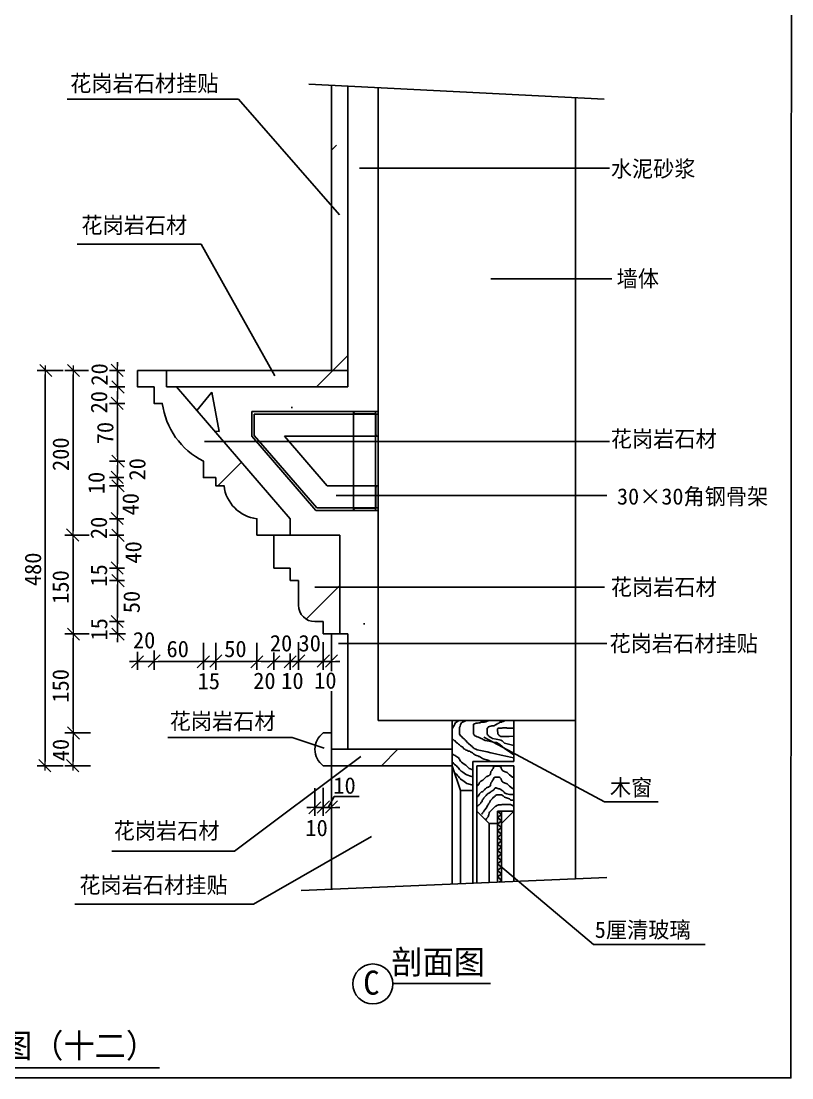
# Model space of a CAD drawing. Header units: metres. Extents: x 1690 to 10849, y 1074 to 12794.
# Drawn here: x 6168 to 10849, y 1074 to 7489 of the extents above; entities that cross this region are included whole.
import ezdxf

# ---------------------------------------------------------------- set-up
doc = ezdxf.new("R2010")
doc.units = ezdxf.units.M
for name, color, linetype in [('2', 2, 'Continuous'), ('3', 3, 'Continuous'), ('4', 4, 'Continuous'), ('7', 7, 'Continuous'), ('BH', 3, 'Continuous'), ('DIM', 3, 'Continuous'), ('TEXT', 3, 'Continuous')]:
    doc.layers.add(name, color=color, linetype=linetype)
doc.dimstyles.get("Standard").update_dxf_attribs({"dimtxt": 2.5, "dimasz": 2.5, "dimexe": 1.25, "dimexo": 0.625, "dimtad": 1, "dimcen": 2.5, "dimazin": 3, "dimtfac": 1, "dimtmove": 0, "dimatfit": 3})

# ---------------------------------------------------------------- blocks, each defined once
blk = doc.blocks.new('ST-L30')
at = {"layer": '4'}
blk.add_lwpolyline([(0, 1, 0.41), (1, 0), (30, 0), (30, 0.67, 0.41), (28, 2.67), (4.67, 2.67, -0.41), (2.67, 4.67), (2.67, 28, 0.41), (0.67, 30), (0, 30)], format="xyb", close=True, dxfattribs=at)
blk = doc.blocks.new('BH2')
at = {"layer": 'BH'}
blk.add_lwpolyline([(0, 32), (5, 28), (0, 24), (5, 20), (0, 16), (5, 12), (0, 8), (5, 4), (0, 0)], dxfattribs=at)
blk = doc.blocks.new('_DOT')
at = {"color": 0, "linetype": 'ByBlock', "lineweight": 9}
blk.add_line((1.16, 0), (-1, 0), dxfattribs=at)
blk.add_lwpolyline([(-1.51, -1.58), (1.45, 1.37)])

msp = doc.modelspace()

# ---------------------------------------------------------------- hatches: boundary and pattern name
at = {"layer": 'BH'}
h = msp.add_hatch(dxfattribs=at)
h.set_pattern_fill('ANSI33', scale=300)
h.paths.add_polyline_path([(8152.85, 7093.2), (8052.85, 7098.26), (8052.85, 5368.12), (8152.85, 5368.12)])
h.paths.add_polyline_path([(7050.35, 5368.12), (7050.35, 5268.12), (8152.85, 5268.12), (8152.85, 5368.12)])
h.paths.add_polyline_path([(7275.35, 4818.12), (7275.35, 4718.12), (7350.35, 4718.12), (7350.35, 4668.12), (7400.35, 4668.12, 0.35), (7600.35, 4468.12), (7600.35, 4368.12), (7700.35, 4368.12), (7802.85, 4368.12), (7802.85, 4468.12), (7111.74, 5268.12), (7050.35, 5268.12), (7050.35, 5368.12), (6875.35, 5368.12), (6875.35, 5268.12), (6975.35, 5268.12), (6975.35, 5168.12), (7025.35, 5168.12, 0.25)])
h.paths.add_polyline_path([(7702.85, 4368.12), (7702.85, 4168.12), (7802.85, 4168.12), (7802.85, 4093.12), (7852.85, 4093.12), (7852.85, 3943.12, 0.41), (7952.85, 3843.12), (8002.85, 3843.12), (8002.85, 3768.12), (8102.85, 3768.12), (8102.85, 4368.12)])
h.paths.add_polyline_path([(8152.85, 3768.12), (8052.85, 3768.12), (8052.85, 3068.12), (8152.85, 3068.12)])
h.paths.add_polyline_path([(8786.18, 2968.12), (8786.18, 3068.12), (8052.85, 3068.12), (8052.85, 2968.12)])
h.paths.add_polyline_path([(8052.85, 3168.12), (8002.85, 3168.12, 0.5), (8002.85, 2968.12), (8052.85, 2968.12)])
h = msp.add_hatch(dxfattribs=at)
h.set_pattern_fill('AR-CONC', scale=15)
h.paths.add_polyline_path([(8336.18, 7083.94), (8152.85, 7093.2), (8152.85, 5268.12), (7111.74, 5268.12), (7802.85, 4468.12), (7802.85, 4368.12), (8102.85, 4368.12), (8102.85, 3768.12), (8152.85, 3768.12), (8152.85, 3068.12), (8786.18, 3068.12), (8786.18, 3243.12), (8336.18, 3243.12), (8336.18, 4518.12), (8186.18, 4518.12), (7957.88, 4518.12), (7569.13, 4968.12), (7569.13, 5118.12), (8336.18, 5118.12)])
h = msp.add_hatch(dxfattribs=at)
h.set_pattern_fill('ANSI31', scale=1500)
h.paths.add_polyline_path([(9536.18, 7023.28), (8336.18, 7083.94), (8336.18, 3243.12), (9536.18, 3243.12)])

# ---------------------------------------------------------------- linework, layer by layer
for p, q in [((7488.55, 7014.84), (6447.37, 7014.84)), ((7262.15, 6133.84), (6509.25, 6133.84)), ((7813.77, 3138.77), (7059.47, 3138.77)), ((8032.06, 2715.63), (8068.65, 2782.42)), ((8068.65, 2782.42), (8221.28, 2782.42)), ((9712.25, 2748.87), (10036.81, 2748.87)), ((7464.92, 2448.81), (6719.75, 2448.81)), ((7580.26, 2127.8), (6494.34, 2127.8)), ((9643.62, 1882.68), (10323.25, 1882.68))]:
    msp.add_line(p, q)
at = {"layer": '2'}
for p, q in [((8336.18, 3243.12), (8336.18, 7083.94)), ((9536.18, 3243.12), (9536.18, 7023.28)), ((8336.18, 3243.12), (9536.18, 3243.12))]:
    msp.add_line(p, q, dxfattribs=at)
at = {"layer": '3'}
for p, q in [((7916.09, 7105.17), (9709.83, 7014.5)), ((8836.18, 2818.12), (8836.18, 2251.16)), ((9011.18, 2618.12), (9011.18, 2258.6)), ((7869.34, 2210.05), (9725.72, 2288.98))]:
    msp.add_line(p, q, dxfattribs=at)
at = {"layer": '4'}
for p, q in [((8052.85, 5368.12), (8052.85, 7098.26)), ((8152.85, 5268.12), (8152.85, 7093.2)), ((7050.35, 5368.12), (7050.35, 5268.12)), ((7802.85, 4468.12), (7111.74, 5268.12)), ((7569.13, 4968.12), (7569.13, 5118.12)), ((7569.13, 5118.12), (8336.18, 5118.12)), ((7957.88, 4518.12), (7569.13, 4968.12)), ((7957.88, 4518.12), (8336.18, 4518.12)), ((7802.85, 4368.12), (7802.85, 4468.12)), ((7702.85, 4368.12), (8102.85, 4368.12)), ((7702.85, 4168.12), (7702.85, 4368.12)), ((8102.85, 3768.12), (8102.85, 4368.12)), ((7702.85, 4168.12), (7802.85, 4168.12)), ((7802.85, 4093.12), (7802.85, 4168.12)), ((7802.85, 4093.12), (7852.85, 4093.12)), ((7852.85, 3943.12), (7852.85, 4093.12)), ((7952.85, 3843.12), (8002.85, 3843.12)), ((8002.85, 3768.12), (8002.85, 3843.12)), ((8002.85, 3768.12), (8152.85, 3768.12)), ((8052.85, 3542.46), (8052.85, 3768.12)), ((8152.85, 3068.12), (8152.85, 3768.12)), ((8052.85, 2968.12), (8052.85, 3421.96)), ((8786.18, 2968.12), (8786.18, 3243.12)), ((9161.18, 2993.12), (9161.18, 3243.12)), ((9536.18, 3243.12), (9536.18, 2280.92)), ((8002.85, 3168.12), (8052.85, 3168.12)), ((8052.85, 3068.12), (8786.18, 3068.12)), ((8002.85, 2968.12), (8052.85, 2968.12)), ((8052.85, 2968.12), (8052.85, 2217.86)), ((8052.85, 2968.12), (8786.18, 2968.12)), ((8786.18, 2968.12), (8836.18, 2818.12)), ((8911.18, 2818.12), (8911.18, 2993.12)), ((8911.18, 2993.12), (9161.18, 2993.12)), ((8936.18, 2693.12), (8936.18, 2968.12)), ((8936.18, 2968.12), (9161.18, 2968.12)), ((9161.18, 2693.12), (9161.18, 2968.12)), ((8911.18, 2818.12), (8836.18, 2818.12)), ((9011.18, 2618.12), (8936.18, 2693.12)), ((9161.18, 2693.12), (9061.18, 2693.12)), ((9086.18, 2618.12), (9161.18, 2693.12)), ((9061.18, 2618.12), (9011.18, 2618.12))]:
    msp.add_line(p, q, dxfattribs=at)
msp.add_lwpolyline([(7700.35, 4368.12), (7600.35, 4368.12), (7600.35, 4468.12, -0.35), (7400.35, 4668.12), (7350.35, 4668.12), (7350.35, 4718.12), (7275.35, 4718.12), (7275.35, 4818.12, -0.25), (7025.35, 5168.12), (6975.35, 5168.12), (6975.35, 5268.12), (6875.35, 5268.12), (6875.35, 5368.12)], format="xyb", dxfattribs=at)
for points in [[(6875.35, 5368.12), (8152.85, 5368.12)], [(7050.35, 5268.12), (8152.85, 5268.12)]]:
    msp.add_lwpolyline(points, dxfattribs=at)
for centre, radius, start, end in [((7952.85, 3943.12), 100, 180, 270), ((8077.96, 3068.12), 125.07, 126.91, 233.09)]:
    msp.add_arc(centre, radius, start, end, dxfattribs=at)
at = {"layer": '7'}
for p, q in [((7584.13, 4973.7), (7584.13, 5103.12)), ((7584.13, 5103.12), (8336.18, 5103.12)), ((8186.18, 4518.12), (8186.18, 5118.12)), ((8321.18, 4518.12), (8321.18, 5118.12)), ((7964.74, 4533.12), (7584.13, 4973.7)), ((8026.52, 4668.12), (7767.35, 4968.12)), ((7767.35, 4968.12), (8336.18, 4968.12)), ((8026.52, 4668.12), (8336.18, 4668.12)), ((7964.74, 4533.12), (8336.18, 4533.12)), ((8786.18, 2968.12), (8786.18, 2249.04)), ((8911.18, 2818.12), (8911.18, 2254.35)), ((8936.18, 2693.12), (8936.18, 2255.41)), ((9061.18, 2693.12), (9061.18, 2260.73)), ((9086.18, 2693.12), (9086.18, 2261.79)), ((9161.18, 2693.12), (9161.18, 2264.98))]:
    msp.add_line(p, q, dxfattribs=at)
at = {"layer": 'BH'}
for p, q in [((8794.54, 3206.12), (8797.51, 3213.55)), ((8797.51, 3213.55), (8801.96, 3220.98)), ((8801.96, 3220.98), (8806.42, 3229.9)), ((8806.42, 3229.9), (8812.35, 3232.87)), ((8812.35, 3232.87), (8818.29, 3237.33)), ((8818.29, 3237.33), (8821.26, 3238.81)), ((8821.26, 3238.81), (8824.22, 3241.79)), ((8824.22, 3241.79), (8828.22, 3243.12)), ((8833.13, 3204.63), (8834.61, 3209.09)), ((8834.61, 3209.09), (8836.1, 3216.52)), ((8836.1, 3216.52), (8839.07, 3222.47)), ((8839.07, 3222.47), (8843.52, 3228.41)), ((8843.52, 3228.41), (8849.45, 3232.87)), ((8849.45, 3232.87), (8855.39, 3235.84)), ((8855.39, 3235.84), (8858.36, 3237.33)), ((8858.36, 3237.33), (8862.81, 3238.81)), ((8862.81, 3238.81), (8867.26, 3240.3)), ((8867.26, 3240.3), (8871.02, 3243.12)), ((8916.24, 3220.09), (8922.18, 3223.06)), ((8916.24, 3160.91), (8916.24, 3220.09)), ((8922.18, 3223.06), (8931.08, 3227.52)), ((8931.08, 3227.52), (8939.99, 3227.52)), ((8939.99, 3227.52), (8947.41, 3229.01)), ((8947.41, 3229.01), (8953.34, 3229.01)), ((8953.34, 3229.01), (8962.25, 3231.98)), ((8962.25, 3231.98), (8983.03, 3233.46)), ((8983.03, 3233.46), (8990.45, 3234.95)), ((8990.45, 3234.95), (8997.87, 3239.41)), ((8997.87, 3239.41), (9005.29, 3240.89)), ((9005.29, 3240.89), (9009.73, 3243.12)), ((9012.71, 3206.71), (9021.61, 3208.2)), ((9021.61, 3208.2), (9027.55, 3209.69)), ((9027.55, 3209.69), (9039.42, 3209.69)), ((9039.42, 3209.69), (9042.39, 3212.66)), ((9042.39, 3212.66), (9045.36, 3214.14)), ((9045.36, 3214.14), (9048.33, 3215.63)), ((9048.33, 3215.63), (9054.26, 3220.09)), ((9054.26, 3220.09), (9058.72, 3221.57)), ((9058.72, 3221.57), (9063.17, 3224.55)), ((9063.17, 3224.55), (9069.1, 3227.52)), ((9069.1, 3227.52), (9073.56, 3230.49)), ((9073.56, 3230.49), (9078.01, 3231.98)), ((9078.01, 3231.98), (9082.46, 3233.46)), ((9082.46, 3233.46), (9086.91, 3233.46)), ((9086.91, 3233.46), (9091.37, 3236.44)), ((9091.37, 3236.44), (9095.82, 3236.44)), ((9095.82, 3236.44), (9100.27, 3237.92)), ((9100.27, 3237.92), (9104.72, 3237.92)), ((8786.18, 3190.87), (8788.61, 3195.72)), ((8788.61, 3195.72), (8790.09, 3200.18)), ((8790.09, 3200.18), (8794.54, 3206.12)), ((8830.16, 3198.69), (8831.65, 3203.15)), ((8830.16, 3191.26), (8830.16, 3198.69)), ((8831.65, 3160.31), (8830.16, 3191.26)), ((8831.65, 3203.15), (8833.13, 3204.63)), ((8834.61, 3154.37), (8831.65, 3160.31)), ((8837.58, 3149.91), (8834.61, 3154.37)), ((8840.55, 3146.94), (8837.58, 3149.91)), ((8843.52, 3145.45), (8840.55, 3146.94)), ((8846.49, 3143.97), (8843.52, 3145.45)), ((8846.49, 3142.48), (8846.49, 3143.97)), ((8919.21, 3156.45), (8916.24, 3160.91)), ((8920.69, 3154.96), (8919.21, 3156.45)), ((8923.66, 3150.51), (8920.69, 3154.96)), ((8929.6, 3147.53), (8923.66, 3150.51)), ((8937.02, 3144.56), (8929.6, 3147.53)), ((8945.92, 3141.59), (8937.02, 3144.56)), ((8997.87, 3193.34), (8999.35, 3196.31)), ((8997.87, 3160.91), (8997.87, 3193.34)), ((8999.35, 3157.94), (8997.87, 3160.91)), ((8999.35, 3196.31), (9002.32, 3199.28)), ((9003.8, 3153.48), (8999.35, 3157.94)), ((9002.32, 3199.28), (9003.8, 3202.26)), ((9003.8, 3202.26), (9006.77, 3203.74)), ((9006.77, 3149.02), (9003.8, 3153.48)), ((9006.77, 3203.74), (9012.71, 3206.71)), ((9011.22, 3146.05), (9006.77, 3149.02)), ((9014.19, 3143.07), (9011.22, 3146.05)), ((9061.68, 3193.34), (9063.17, 3194.82)), ((9061.68, 3188.88), (9061.68, 3193.34)), ((9063.17, 3162.39), (9061.68, 3188.88)), ((9063.17, 3194.82), (9067.62, 3196.31)), ((9064.65, 3160.91), (9063.17, 3162.39)), ((9066.14, 3157.94), (9064.65, 3160.91)), ((9067.62, 3157.94), (9066.14, 3157.94)), ((9067.62, 3196.31), (9086.91, 3196.31)), ((9067.62, 3156.45), (9067.62, 3157.94)), ((9070.59, 3151.99), (9067.62, 3156.45)), ((9075.04, 3149.02), (9070.59, 3151.99)), ((9079.49, 3146.05), (9075.04, 3149.02)), ((9132.92, 3146.05), (9079.49, 3146.05)), ((9086.91, 3196.31), (9094.33, 3197.8)), ((9094.33, 3197.8), (9116.6, 3197.8)), ((9116.6, 3197.8), (9121.05, 3196.31)), ((9121.05, 3196.31), (9161.18, 3196.31)), ((9159.64, 3147.53), (9132.92, 3146.05)), ((9161.18, 3147.64), (9159.64, 3147.53)), ((8787.12, 3133.56), (8786.18, 3135.44)), ((8791.57, 3127.62), (8787.12, 3133.56)), ((8797.51, 3121.68), (8791.57, 3127.62)), ((8803.45, 3118.7), (8797.51, 3121.68)), ((8806.42, 3115.73), (8803.45, 3118.7)), ((8809.38, 3112.76), (8806.42, 3115.73)), ((8809.38, 3111.27), (8809.38, 3112.76)), ((8812.35, 3109.79), (8809.38, 3111.27)), ((8815.32, 3106.81), (8812.35, 3109.79)), ((8818.29, 3105.33), (8815.32, 3106.81)), ((8821.26, 3103.84), (8818.29, 3105.33)), ((8822.74, 3100.87), (8821.26, 3103.84)), ((8824.22, 3099.38), (8822.74, 3100.87)), ((8830.16, 3094.93), (8824.22, 3099.38)), ((8834.61, 3091.95), (8830.16, 3094.93)), ((8839.07, 3087.49), (8834.61, 3091.95)), ((8842.03, 3086.01), (8839.07, 3087.49)), ((8846.49, 3083.04), (8842.03, 3086.01)), ((8849.45, 3138.02), (8846.49, 3142.48)), ((8850.94, 3081.55), (8846.49, 3083.04)), ((8858.36, 3132.08), (8849.45, 3138.02)), ((8852.42, 3080.06), (8850.94, 3081.55)), ((8853.91, 3077.09), (8852.42, 3080.06)), ((8864.3, 3126.13), (8858.36, 3132.08)), ((8867.26, 3121.68), (8864.3, 3126.13)), ((8871.72, 3118.7), (8867.26, 3121.68)), ((8874.68, 3114.24), (8871.72, 3118.7)), ((8877.65, 3109.79), (8874.68, 3114.24)), ((8880.62, 3106.81), (8877.65, 3109.79)), ((8885.07, 3102.36), (8880.62, 3106.81)), ((8899.91, 3090.47), (8885.07, 3102.36)), ((8907.34, 3086.01), (8899.91, 3090.47)), ((8911.79, 3080.06), (8907.34, 3086.01)), ((8916.24, 3077.09), (8911.79, 3080.06)), ((8954.83, 3137.13), (8945.92, 3141.59)), ((8962.25, 3134.16), (8954.83, 3137.13)), ((8968.18, 3131.19), (8962.25, 3134.16)), ((8974.12, 3128.21), (8968.18, 3131.19)), ((8978.57, 3125.24), (8974.12, 3128.21)), ((8987.48, 3120.78), (8978.57, 3125.24)), ((9011.22, 3117.81), (8987.48, 3120.78)), ((9034.97, 3111.87), (9011.22, 3117.81)), ((9017.16, 3141.59), (9014.19, 3143.07)), ((9024.58, 3137.13), (9017.16, 3141.59)), ((9032, 3134.16), (9024.58, 3137.13)), ((9052.78, 3129.7), (9032, 3134.16)), ((9055.75, 3108.89), (9034.97, 3111.87)), ((9073.56, 3125.24), (9052.78, 3129.7)), ((9060.2, 3107.41), (9055.75, 3108.89)), ((9066.14, 3102.95), (9060.2, 3107.41)), ((9075.04, 3097.01), (9066.14, 3102.95)), ((9082.46, 3123.76), (9073.56, 3125.24)), ((9104.72, 3073.23), (9075.04, 3097.01)), ((9089.88, 3119.3), (9082.46, 3123.76)), ((9095.82, 3113.35), (9089.88, 3119.3)), ((9104.72, 3104.44), (9095.82, 3113.35)), ((9128.47, 3098.49), (9104.72, 3104.44)), ((9161.18, 3090.3), (9128.47, 3098.49)), ((8787.12, 3041.43), (8786.18, 3042.36)), ((8791.57, 3036.97), (8787.12, 3041.43)), ((8797.51, 3032.51), (8791.57, 3036.97)), ((8803.45, 3029.54), (8797.51, 3032.51)), ((8807.9, 3026.56), (8803.45, 3029.54)), ((8812.35, 3023.59), (8807.9, 3026.56)), ((8818.29, 3020.62), (8812.35, 3023.59)), ((8821.26, 3019.13), (8818.29, 3020.62)), ((8824.22, 3017.65), (8821.26, 3019.13)), ((8827.19, 3013.19), (8824.22, 3017.65)), ((8853.91, 3075.61), (8853.91, 3077.09)), ((8856.88, 3071.15), (8853.91, 3075.61)), ((8862.81, 3068.18), (8856.88, 3071.15)), ((8868.75, 3063.72), (8862.81, 3068.18)), ((8873.2, 3062.23), (8868.75, 3063.72)), ((8876.17, 3062.23), (8873.2, 3062.23)), ((8880.62, 3059.26), (8876.17, 3062.23)), ((8885.07, 3057.77), (8880.62, 3059.26)), ((8889.53, 3057.77), (8885.07, 3057.77)), ((8892.49, 3056.29), (8889.53, 3057.77)), ((8898.43, 3051.83), (8892.49, 3056.29)), ((8910.3, 3045.88), (8898.43, 3051.83)), ((8916.24, 3041.43), (8910.3, 3045.88)), ((8920.69, 3072.63), (8916.24, 3077.09)), ((8919.21, 3038.45), (8916.24, 3041.43)), ((8923.66, 3035.48), (8919.21, 3038.45)), ((8929.6, 3068.18), (8920.69, 3072.63)), ((8928.11, 3032.51), (8923.66, 3035.48)), ((8934.05, 3029.54), (8928.11, 3032.51)), ((8938.5, 3065.2), (8929.6, 3068.18)), ((8941.47, 3028.05), (8934.05, 3029.54)), ((8968.18, 3059.26), (8938.5, 3065.2)), ((8947.41, 3025.08), (8941.47, 3028.05)), ((8951.86, 3023.59), (8947.41, 3025.08)), ((8957.8, 3020.62), (8951.86, 3023.59)), ((8963.73, 3016.16), (8957.8, 3020.62)), ((8971.15, 3011.7), (8963.73, 3016.16)), ((8997.87, 3053.31), (8968.18, 3059.26)), ((9021.61, 3047.37), (8997.87, 3053.31)), ((9048.33, 3041.43), (9021.61, 3047.37)), ((9083.95, 3032.51), (9048.33, 3041.43)), ((9122.53, 3023.59), (9083.95, 3032.51)), ((9140.34, 3049.45), (9104.72, 3073.23)), ((9158.15, 3016.16), (9122.53, 3023.59)), ((9161.18, 3034.27), (9140.34, 3049.45)), ((9161.18, 3015.51), (9158.15, 3016.16)), ((8787.12, 2992.38), (8786.18, 2993.32)), ((8788.61, 2989.41), (8787.12, 2992.38)), ((8790.09, 2989.41), (8788.61, 2989.41)), ((8790.09, 2987.93), (8790.09, 2989.41)), ((8794.54, 2981.98), (8790.09, 2987.93)), ((8798.99, 2977.52), (8794.54, 2981.98)), ((8806.42, 2971.58), (8798.99, 2977.52)), ((8812.35, 2967.12), (8806.42, 2971.58)), ((8816.8, 2962.66), (8812.35, 2967.12)), ((8822.74, 2956.72), (8816.8, 2962.66)), ((8831.65, 2944.83), (8822.74, 2956.72)), ((8830.16, 3007.24), (8827.19, 3013.19)), ((8833.13, 3002.79), (8830.16, 3007.24)), ((8837.58, 2996.84), (8833.13, 3002.79)), ((8843.52, 2990.9), (8837.58, 2996.84)), ((8850.94, 2983.47), (8843.52, 2990.9)), ((8859.84, 2977.52), (8850.94, 2983.47)), ((8868.75, 2971.58), (8859.84, 2977.52)), ((8889.53, 2950.77), (8868.75, 2971.58)), ((8980.06, 3008.73), (8971.15, 3011.7)), ((8988.96, 3005.76), (8980.06, 3008.73)), ((8996.38, 3004.27), (8988.96, 3005.76)), ((9002.32, 3002.79), (8996.38, 3004.27)), ((9008.26, 2999.81), (9002.32, 3002.79)), ((9015.68, 2996.84), (9008.26, 2999.81)), ((9020.32, 2993.12), (9015.68, 2996.84)), ((9034.62, 2951.85), (9031.9, 2948.22)), ((9040.06, 2962.74), (9034.62, 2951.85)), ((9042.78, 2965.46), (9040.06, 2962.74)), ((9044.59, 2966.37), (9042.78, 2965.46)), ((9071.78, 2966.37), (9044.59, 2966.37)), ((9075.4, 2964.56), (9071.78, 2966.37)), ((9078.12, 2962.74), (9075.4, 2964.56)), ((9080.84, 2960.02), (9078.12, 2962.74)), ((9083.56, 2956.39), (9080.84, 2960.02)), ((9084.47, 2952.76), (9083.56, 2956.39)), ((9086.28, 2949.13), (9084.47, 2952.76)), ((8806.42, 2920.84), (8800.32, 2925.72)), ((8812.35, 2916.38), (8806.42, 2920.84)), ((8816.8, 2911.92), (8812.35, 2916.38)), ((8822.74, 2905.97), (8816.8, 2911.92)), ((8831.65, 2894.09), (8822.74, 2905.97)), ((8836.1, 2938.88), (8831.65, 2944.83)), ((8836.1, 2888.14), (8831.65, 2894.09)), ((8840.55, 2934.43), (8836.1, 2938.88)), ((8840.55, 2883.68), (8836.1, 2888.14)), ((8845, 2932.94), (8840.55, 2934.43)), ((8850.94, 2928.48), (8845, 2932.94)), ((8858.36, 2924.02), (8850.94, 2928.48)), ((8867.26, 2918.08), (8858.36, 2924.02)), ((8876.17, 2912.13), (8867.26, 2918.08)), ((8896.95, 2904.7), (8876.17, 2912.13)), ((8911.18, 2943.99), (8889.53, 2950.77)), ((8911.18, 2900.63), (8896.95, 2904.7)), ((8980.24, 2888.32), (8973.89, 2881.97)), ((8982.96, 2890.14), (8980.24, 2888.32)), ((8986.58, 2895.58), (8982.96, 2890.14)), ((8989.3, 2897.4), (8986.58, 2895.58)), ((8992.02, 2900.12), (8989.3, 2897.4)), ((8995.65, 2902.84), (8992.02, 2900.12)), ((8999.27, 2903.75), (8995.65, 2902.84)), ((9003.8, 2906.47), (8999.27, 2903.75)), ((9008.34, 2907.38), (9003.8, 2906.47)), ((9010.15, 2910.1), (9008.34, 2907.38)), ((9012.87, 2911.92), (9010.15, 2910.1)), ((9015.59, 2912.83), (9012.87, 2911.92)), ((9017.4, 2913.73), (9015.59, 2912.83)), ((9019.21, 2918.27), (9017.4, 2913.73)), ((9021.93, 2932.79), (9019.21, 2918.27)), ((9024.65, 2936.42), (9021.93, 2932.79)), ((9027.37, 2939.15), (9024.65, 2936.42)), ((9028.27, 2942.78), (9027.37, 2939.15)), ((9030.09, 2944.59), (9028.27, 2942.78)), ((9031.9, 2948.22), (9030.09, 2944.59)), ((9040.06, 2894.35), (9034.62, 2883.46)), ((9042.78, 2897.07), (9040.06, 2894.35)), ((9044.59, 2897.98), (9042.78, 2897.07)), ((9071.78, 2897.98), (9044.59, 2897.98)), ((9075.4, 2896.16), (9071.78, 2897.98)), ((9078.12, 2894.35), (9075.4, 2896.16)), ((9080.84, 2891.63), (9078.12, 2894.35)), ((9083.56, 2888), (9080.84, 2891.63)), ((9084.47, 2884.37), (9083.56, 2888)), ((9087.19, 2945.5), (9086.28, 2949.13)), ((9089.91, 2941.87), (9087.19, 2945.5)), ((9094.44, 2937.33), (9089.91, 2941.87)), ((9107.13, 2931.89), (9094.44, 2937.33)), ((9119.81, 2926.44), (9107.13, 2931.89)), ((9134.32, 2913.73), (9119.81, 2926.44)), ((9152.44, 2899.21), (9134.32, 2913.73)), ((9161.18, 2897.02), (9152.44, 2899.21)), ((8845, 2882.2), (8840.55, 2883.68)), ((8850.94, 2877.74), (8845, 2882.2)), ((8858.36, 2873.28), (8850.94, 2877.74)), ((8867.26, 2867.34), (8858.36, 2873.28)), ((8876.17, 2861.39), (8867.26, 2867.34)), ((8896.95, 2853.96), (8876.17, 2861.39)), ((8911.18, 2849.89), (8896.95, 2853.96)), ((8941.27, 2849.3), (8938.55, 2848.39)), ((8945.8, 2853.83), (8941.27, 2849.3)), ((8948.52, 2857.47), (8945.8, 2853.83)), ((8949.42, 2861.1), (8948.52, 2857.47)), ((8950.33, 2863.82), (8949.42, 2861.1)), ((8952.14, 2864.73), (8950.33, 2863.82)), ((8953.05, 2866.54), (8952.14, 2864.73)), ((8954.86, 2868.36), (8953.05, 2866.54)), ((8956.67, 2871.08), (8954.86, 2868.36)), ((8959.39, 2873.8), (8956.67, 2871.08)), ((8961.21, 2874.71), (8959.39, 2873.8)), ((8964.83, 2877.43), (8961.21, 2874.71)), ((8968.46, 2879.25), (8964.83, 2877.43)), ((8972.08, 2881.06), (8968.46, 2879.25)), ((8973.89, 2881.97), (8972.08, 2881.06)), ((8986.58, 2827.19), (8982.96, 2821.75)), ((8989.3, 2829.01), (8986.58, 2827.19)), ((8992.02, 2831.73), (8989.3, 2829.01)), ((8995.65, 2834.45), (8992.02, 2831.73)), ((8999.27, 2835.36), (8995.65, 2834.45)), ((9003.8, 2838.08), (8999.27, 2835.36)), ((9008.34, 2838.99), (9003.8, 2838.08)), ((9010.15, 2841.71), (9008.34, 2838.99)), ((9012.87, 2843.53), (9010.15, 2841.71)), ((9015.59, 2844.43), (9012.87, 2843.53)), ((9017.4, 2845.34), (9015.59, 2844.43)), ((9019.21, 2849.88), (9017.4, 2845.34)), ((9021.93, 2864.4), (9019.21, 2849.88)), ((9024.65, 2868.03), (9021.93, 2864.4)), ((9027.37, 2870.75), (9024.65, 2868.03)), ((9028.27, 2874.38), (9027.37, 2870.75)), ((9030.09, 2876.2), (9028.27, 2874.38)), ((9031.9, 2879.83), (9030.09, 2876.2)), ((9034.62, 2883.46), (9031.9, 2879.83)), ((9039.15, 2822.65), (9037.34, 2820.84)), ((9041.87, 2826.28), (9039.15, 2822.65)), ((9044.59, 2829.91), (9041.87, 2826.28)), ((9048.21, 2833.54), (9044.59, 2829.91)), ((9054.56, 2833.54), (9048.21, 2833.54)), ((9058.18, 2831.73), (9054.56, 2833.54)), ((9063.62, 2829.91), (9058.18, 2831.73)), ((9069.06, 2828.1), (9063.62, 2829.91)), ((9073.59, 2827.19), (9069.06, 2828.1)), ((9077.22, 2826.28), (9073.59, 2827.19)), ((9079.94, 2824.47), (9077.22, 2826.28)), ((9083.56, 2823.56), (9079.94, 2824.47)), ((9086.28, 2820.84), (9083.56, 2823.56)), ((9086.28, 2880.74), (9084.47, 2884.37)), ((9087.19, 2877.11), (9086.28, 2880.74)), ((9089.91, 2873.48), (9087.19, 2877.11)), ((9094.44, 2868.94), (9089.91, 2873.48)), ((9107.13, 2863.49), (9094.44, 2868.94)), ((9119.81, 2858.05), (9107.13, 2863.49)), ((9134.32, 2845.34), (9119.81, 2858.05)), ((9152.44, 2830.82), (9134.32, 2845.34)), ((9161.18, 2828.63), (9152.44, 2830.82)), ((8941.27, 2780.9), (8938.55, 2780)), ((8945.8, 2785.44), (8941.27, 2780.9)), ((8948.52, 2789.07), (8945.8, 2785.44)), ((8949.42, 2792.7), (8948.52, 2789.07)), ((8950.33, 2795.43), (8949.42, 2792.7)), ((8952.14, 2796.33), (8950.33, 2795.43)), ((8953.05, 2798.15), (8952.14, 2796.33)), ((8954.86, 2799.96), (8953.05, 2798.15)), ((8956.67, 2802.69), (8954.86, 2799.96)), ((8959.39, 2805.41), (8956.67, 2802.69)), ((8961.21, 2806.32), (8959.39, 2805.41)), ((8964.83, 2809.04), (8961.21, 2806.32)), ((8968.46, 2810.85), (8964.83, 2809.04)), ((8972.08, 2812.67), (8968.46, 2810.85)), ((8971.18, 2760.94), (8968.46, 2756.4)), ((8973.89, 2764.57), (8971.18, 2760.94)), ((8973.89, 2813.58), (8972.08, 2812.67)), ((8980.24, 2819.93), (8973.89, 2813.58)), ((8976.61, 2769.11), (8973.89, 2764.57)), ((8978.43, 2771.83), (8976.61, 2769.11)), ((8979.33, 2773.64), (8978.43, 2771.83)), ((8982.05, 2777.27), (8979.33, 2773.64)), ((8982.96, 2821.75), (8980.24, 2819.93)), ((8984.77, 2780), (8982.05, 2777.27)), ((8988.4, 2784.54), (8984.77, 2780)), ((8992.93, 2788.17), (8988.4, 2784.54)), ((8995.65, 2791.8), (8992.93, 2788.17)), ((8998.37, 2794.52), (8995.65, 2791.8)), ((9001.08, 2797.24), (8998.37, 2794.52)), ((9004.71, 2799.96), (9001.08, 2797.24)), ((9008.34, 2802.69), (9004.71, 2799.96)), ((9011.96, 2803.59), (9008.34, 2802.69)), ((9014.68, 2806.32), (9011.96, 2803.59)), ((9018.31, 2808.13), (9014.68, 2806.32)), ((9022.84, 2811.76), (9018.31, 2808.13)), ((9022.84, 2761.85), (9019.21, 2756.4)), ((9026.46, 2813.58), (9022.84, 2811.76)), ((9024.65, 2763.66), (9022.84, 2761.85)), ((9026.46, 2766.38), (9024.65, 2763.66)), ((9028.27, 2815.39), (9026.46, 2813.58)), ((9028.27, 2767.29), (9026.46, 2766.38)), ((9030.99, 2817.21), (9028.27, 2815.39)), ((9030.09, 2770.01), (9028.27, 2767.29)), ((9032.81, 2772.74), (9030.09, 2770.01)), ((9034.62, 2819.02), (9030.99, 2817.21)), ((9035.53, 2774.55), (9032.81, 2772.74)), ((9037.34, 2820.84), (9034.62, 2819.02)), ((9038.24, 2777.27), (9035.53, 2774.55)), ((9040.96, 2778.18), (9038.24, 2777.27)), ((9042.78, 2781.81), (9040.96, 2778.18)), ((9046.4, 2784.54), (9042.78, 2781.81)), ((9049.12, 2787.26), (9046.4, 2784.54)), ((9052.75, 2789.07), (9049.12, 2787.26)), ((9055.46, 2791.8), (9052.75, 2789.07)), ((9058.18, 2792.7), (9055.46, 2791.8)), ((9082.65, 2792.7), (9058.18, 2792.7)), ((9085.37, 2791.8), (9082.65, 2792.7)), ((9089, 2789.98), (9085.37, 2791.8)), ((9089.91, 2819.02), (9086.28, 2820.84)), ((9092.62, 2788.17), (9089, 2789.98)), ((9093.53, 2815.39), (9089.91, 2819.02)), ((9096.25, 2785.44), (9092.62, 2788.17)), ((9097.16, 2811.76), (9093.53, 2815.39)), ((9100.78, 2781.81), (9096.25, 2785.44)), ((9101.69, 2807.22), (9097.16, 2811.76)), ((9104.41, 2778.18), (9100.78, 2781.81)), ((9106.22, 2801.78), (9101.69, 2807.22)), ((9109.85, 2775.46), (9104.41, 2778.18)), ((9118.91, 2797.24), (9106.22, 2801.78)), ((9122.53, 2771.83), (9109.85, 2775.46)), ((9133.41, 2793.61), (9118.91, 2797.24)), ((9135.22, 2767.29), (9122.53, 2771.83)), ((9161.18, 2793.61), (9133.41, 2793.61)), ((9139.75, 2761.85), (9135.22, 2767.29)), ((9145.19, 2760.03), (9139.75, 2761.85)), ((9159.69, 2759.12), (9145.19, 2760.03)), ((9161.18, 2759.12), (9159.69, 2759.12)), ((8942.17, 2724.64), (8937.64, 2722.82)), ((8947.61, 2730.08), (8942.17, 2724.64)), ((8950.33, 2730.99), (8947.61, 2730.08)), ((8953.05, 2733.71), (8950.33, 2730.99)), ((8956.67, 2737.34), (8953.05, 2733.71)), ((8959.39, 2741.88), (8956.67, 2737.34)), ((8961.21, 2744.6), (8959.39, 2741.88)), ((8963.02, 2746.42), (8961.21, 2744.6)), ((8965.74, 2750.05), (8963.02, 2746.42)), ((8967.55, 2752.77), (8965.74, 2750.05)), ((8968.46, 2756.4), (8967.55, 2752.77)), ((8980.24, 2695.59), (8977.52, 2691.96)), ((8982.96, 2699.22), (8980.24, 2695.59)), ((8995.65, 2713.75), (8982.96, 2699.22)), ((9001.08, 2726.45), (8995.65, 2713.75)), ((9004.71, 2730.99), (9001.08, 2726.45)), ((9006.52, 2736.43), (9004.71, 2730.99)), ((9009.24, 2740.07), (9006.52, 2736.43)), ((9011.96, 2743.7), (9009.24, 2740.07)), ((9013.77, 2747.33), (9011.96, 2743.7)), ((9015.59, 2749.14), (9013.77, 2747.33)), ((9019.21, 2756.4), (9015.59, 2749.14)), ((9017.4, 2691.06), (9020.12, 2694.69)), ((9020.12, 2694.69), (9023.74, 2697.41)), ((9023.74, 2697.41), (9027.37, 2701.04)), ((9027.37, 2701.04), (9030.99, 2705.58)), ((9030.99, 2705.58), (9034.62, 2709.21)), ((9034.62, 2709.21), (9039.15, 2712.84)), ((9039.15, 2712.84), (9042.78, 2716.47)), ((9042.78, 2716.47), (9045.5, 2719.19)), ((9045.5, 2719.19), (9047.31, 2720.1)), ((9047.31, 2720.1), (9049.12, 2721.91)), ((9049.12, 2721.91), (9051.84, 2723.73)), ((9051.84, 2723.73), (9055.46, 2725.54)), ((9055.46, 2725.54), (9058.18, 2727.36)), ((9058.18, 2727.36), (9062.72, 2729.17)), ((9062.72, 2729.17), (9067.25, 2730.08)), ((9067.25, 2730.08), (9072.69, 2730.99)), ((9072.69, 2730.99), (9078.12, 2730.99)), ((9078.12, 2730.99), (9083.56, 2731.9)), ((9083.56, 2731.9), (9089, 2732.8)), ((9089, 2732.8), (9094.44, 2732.8)), ((9094.44, 2732.8), (9107.13, 2733.71)), ((9107.13, 2733.71), (9137.04, 2733.71)), ((9137.04, 2733.71), (9141.57, 2732.8)), ((9141.57, 2732.8), (9145.19, 2730.99)), ((9145.19, 2730.99), (9148.82, 2729.17)), ((9148.82, 2729.17), (9152.44, 2727.36)), ((9152.44, 2727.36), (9156.97, 2724.64)), ((9156.97, 2724.64), (9159.69, 2722.82)), ((9159.69, 2722.82), (9161.18, 2721.33)), ((8966.64, 2676.54), (8963.92, 2673.81)), ((8969.36, 2679.26), (8966.64, 2676.54)), ((8971.18, 2682.89), (8969.36, 2679.26)), ((8972.99, 2684.7), (8971.18, 2682.89)), ((8973.89, 2686.52), (8972.99, 2684.7)), ((8975.71, 2688.33), (8973.89, 2686.52)), ((8977.52, 2691.96), (8975.71, 2688.33)), ((8992.93, 2642.96), (8995.65, 2647.49)), ((8995.65, 2647.49), (8998.37, 2651.12)), ((8998.37, 2651.12), (9001.08, 2653.85)), ((9001.08, 2653.85), (9002.9, 2655.66)), ((9002.9, 2655.66), (9004.71, 2658.39)), ((9004.71, 2658.39), (9005.62, 2661.11)), ((9005.62, 2661.11), (9007.43, 2665.65)), ((9007.43, 2665.65), (9009.24, 2670.18)), ((9009.24, 2670.18), (9011.05, 2682.89)), ((9011.05, 2682.89), (9012.87, 2686.52)), ((9012.87, 2686.52), (9015.59, 2689.24)), ((9015.59, 2689.24), (9017.4, 2691.06))]:
    msp.add_line(p, q, dxfattribs=at)
msp.add_lwpolyline([(9072.03, 2261.79), (9086.18, 2273.12), (9061.18, 2293.12), (9086.18, 2313.12), (9061.18, 2333.12), (9086.18, 2353.12), (9061.18, 2373.12)], dxfattribs=at)
at = {"layer": 'DIM'}
for p, q in [((6754.07, 5393.12), (6754.07, 5418.12)), ((6423.04, 5368.12), (6265.01, 5368.12)), ((6315.01, 2993.12), (6315.01, 5343.12)), ((6577.42, 5368.12), (6433.8, 5368.12)), ((6483.8, 4393.12), (6483.8, 5343.12)), ((6798.92, 5368.12), (6704.07, 5368.12)), ((6754.07, 5268.12), (6754.07, 5368.12)), ((6798.92, 5268.12), (6704.07, 5268.12)), ((6798.92, 5268.12), (6704.07, 5268.12)), ((6754.07, 5193.12), (6754.07, 5243.12)), ((6754.07, 5243.12), (6754.07, 5218.12)), ((6798.92, 5168.12), (6704.07, 5168.12)), ((6798.92, 5168.12), (6704.07, 5168.12)), ((6754.07, 4843.12), (6754.07, 5143.12)), ((6798.92, 4818.12), (6704.07, 4818.12)), ((6798.92, 4818.12), (6704.07, 4818.12)), ((6754.07, 4743.12), (6754.07, 4793.12)), ((6754.07, 4743.12), (6754.07, 4768.12)), ((6791.72, 4718.12), (6704.07, 4718.12)), ((6791.72, 4718.12), (6704.07, 4718.12)), ((6754.07, 4668.12), (6754.07, 4718.12)), ((6791.72, 4668.12), (6704.07, 4668.12)), ((6791.72, 4668.12), (6704.07, 4668.12)), ((6754.07, 4643.12), (6754.07, 4618.12)), ((6754.07, 4493.12), (6754.07, 4643.12)), ((6754.07, 4493.12), (6754.07, 4518.12)), ((6791.72, 4468.12), (6704.07, 4468.12)), ((6791.72, 4468.12), (6704.07, 4468.12)), ((6754.07, 4368.12), (6754.07, 4468.12)), ((6581.42, 4368.12), (6433.8, 4368.12)), ((6581.42, 4368.12), (6433.8, 4368.12)), ((6791.72, 4368.12), (6704.07, 4368.12)), ((6791.72, 4368.12), (6704.07, 4368.12)), ((6483.8, 3793.12), (6483.8, 4343.12)), ((6754.07, 4193.12), (6754.07, 4343.12)), ((6754.07, 4343.12), (6754.07, 4318.12)), ((6754.07, 4193.12), (6754.07, 4218.12)), ((6796.27, 4168.12), (6704.07, 4168.12)), ((6796.27, 4168.12), (6704.07, 4168.12)), ((6754.07, 4093.12), (6754.07, 4168.12)), ((6796.27, 4093.12), (6704.07, 4093.12)), ((6796.27, 4093.12), (6704.07, 4093.12)), ((6754.07, 3868.12), (6754.07, 4068.12)), ((6754.07, 4068.12), (6754.07, 4043.12)), ((6754.07, 3868.12), (6754.07, 3893.12)), ((6793.25, 3843.12), (6704.07, 3843.12)), ((6793.25, 3843.12), (6704.07, 3843.12)), ((6754.07, 3768.12), (6754.07, 3843.12)), ((6581.42, 3768.12), (6433.8, 3768.12)), ((6581.42, 3768.12), (6433.8, 3768.12)), ((6483.8, 3193.12), (6483.8, 3743.12)), ((6802.11, 3768.12), (6704.07, 3768.12)), ((6754.07, 3743.12), (6754.07, 3718.12)), ((6875.35, 3659.75), (6875.35, 3551.2)), ((6975.35, 3667.01), (6975.35, 3551.2)), ((6975.35, 3661.21), (6975.35, 3551.2)), ((7275.35, 3714.15), (7275.35, 3551.2)), ((7275.35, 3714.15), (7275.35, 3551.2)), ((7350.35, 3714.15), (7350.35, 3551.2)), ((7350.35, 3714.15), (7350.35, 3551.2)), ((7600.35, 3714.15), (7600.35, 3551.2)), ((7600.35, 3714.15), (7600.35, 3551.2)), ((7852.85, 3718.7), (7852.85, 3551.2)), ((7852.85, 3718.7), (7852.85, 3551.2)), ((8002.85, 3718.12), (8002.85, 3551.2)), ((8002.85, 3718.12), (8002.85, 3551.2)), ((8052.85, 3718.12), (8052.85, 3551.2)), ((6850.35, 3601.2), (6825.35, 3601.2)), ((6875.35, 3601.2), (6975.35, 3601.2)), ((7000.35, 3601.2), (7250.35, 3601.2)), ((7000.35, 3601.2), (7025.35, 3601.2)), ((7250.35, 3601.2), (7225.35, 3601.2)), ((7275.35, 3601.2), (7350.35, 3601.2)), ((7375.35, 3601.2), (7400.35, 3601.2)), ((7375.35, 3601.2), (7575.35, 3601.2)), ((7625.35, 3601.2), (7677.85, 3601.2)), ((7677.85, 3601.2), (7652.85, 3601.2)), ((7702.85, 3656.15), (7702.85, 3551.2)), ((7702.85, 3633.73), (7702.85, 3551.2)), ((7702.85, 3601.2), (7802.85, 3601.2)), ((7777.85, 3601.2), (7752.85, 3601.2)), ((7802.85, 3650.23), (7802.85, 3551.2)), ((7802.85, 3647.22), (7802.85, 3551.2)), ((7802.85, 3601.2), (7852.85, 3601.2)), ((7827.85, 3601.2), (7802.85, 3601.2)), ((7827.85, 3601.2), (7852.85, 3601.2)), ((7852.85, 3601.2), (8002.85, 3601.2)), ((7877.85, 3601.2), (7902.85, 3601.2)), ((7977.85, 3601.2), (7952.85, 3601.2)), ((8002.85, 3601.2), (8052.85, 3601.2)), ((8027.85, 3601.2), (8052.85, 3601.2)), ((8077.85, 3601.2), (8102.85, 3601.2)), ((6590.29, 3168.12), (6433.8, 3168.12)), ((6590.29, 3168.12), (6433.8, 3168.12)), ((6483.8, 2993.12), (6483.8, 3143.12)), ((6423.04, 2968.12), (6265.01, 2968.12)), ((6590.29, 2968.12), (6433.8, 2968.12)), ((7952.9, 2831.67), (7952.9, 2665.12)), ((8002.85, 2834.26), (8002.85, 2665.12)), ((8002.85, 2834.26), (8002.85, 2665.12)), ((8052.85, 2834.26), (8052.85, 2665.12)), ((7927.9, 2715.12), (7902.9, 2715.12)), ((7977.85, 2715.12), (7952.85, 2715.12)), ((7952.9, 2715.12), (8002.85, 2715.12)), ((8002.85, 2715.12), (8052.85, 2715.12)), ((8027.85, 2715.12), (8052.85, 2715.12)), ((8077.85, 2715.12), (8102.85, 2715.12))]:
    msp.add_line(p, q, dxfattribs=at)
msp.add_lwpolyline([(1692.53, 12793.86), (10849.43, 12791.48), (10843.16, 1073.55), (1689.65, 1073.55)], close=True, dxfattribs=at)
at = {"layer": 'TEXT'}
for p, q in [((8425.69, 1646.16), (9018.34, 1646.16)), ((5649.5, 1134.37), (7007.99, 1134.37))]:
    msp.add_line(p, q, dxfattribs=at)
msp.add_circle((8304.51, 1643.78), 121.37, dxfattribs=at)

# ---------------------------------------------------------------- block references
at = {"layer": '3', "yscale": 5, "zscale": 5}
for name, p, xscale, rotation in [('ST-L30', (8336.18, 5118.12), -5, 90), ('ST-L30', (8336.18, 4518.12), 5, 90), ('BH2', (9061.18, 2693.12), -5, 180), ('BH2', (9061.18, 2533.12), -5, 180)]:
    msp.add_blockref(name, p, dxfattribs=dict(at, xscale=xscale, rotation=rotation))
at = {"layer": 'DIM', "xscale": 25, "yscale": 25, "zscale": 25}
for p, rotation in [((6315.01, 5368.12), 90), ((6483.8, 5368.12), 90), ((6754.07, 5368.12), 270), ((6754.07, 5268.12), 90), ((6754.07, 5168.12), 270), ((6754.07, 4818.12), 90), ((6754.07, 4718.12), 270), ((6754.07, 4668.12), 90), ((6754.07, 4468.12), 270), ((6483.8, 4368.12), 270), ((6754.07, 4368.12), 90), ((6754.07, 4168.12), 270), ((6754.07, 4093.12), 90), ((6754.07, 3843.12), 270), ((6483.8, 3768.12), 90), ((6754.07, 3768.12), 90), ((6975.35, 3601.2), 180), ((7350.35, 3601.2), 180), ((7852.85, 3601.2), 180), ((8002.85, 3601.2), 180), ((8052.85, 3601.2), 180), ((6483.8, 3168.12), 90), ((6315.01, 2968.12), 270), ((6483.8, 2968.12), 270), ((8002.85, 2715.12), 180), ((8052.85, 2715.12), 180)]:
    msp.add_blockref('_DOT', p, dxfattribs=dict(at, rotation=rotation))
for p in [(6875.35, 3601.2), (7275.35, 3601.2), (7600.35, 3601.2), (7702.85, 3601.2), (7802.85, 3601.2), (7952.9, 2715.12)]:
    msp.add_blockref('_DOT', p, dxfattribs=at)

# ---------------------------------------------------------------- texts
for s, p in [('20', (6693.21, 5275.66)), ('20', (6690.68, 5107.03)), ('70', (6728.49, 4919.71)), ('200', (6458.22, 4757.42)), ('20', (6923.33, 4699.69)), ('10', (6674.65, 4616.77)), ('40', (6882.58, 4487.87)), ('20', (6689.5, 4344.13)), ('40', (6899.17, 4195.29)), ('480', (6289.44, 4058.58)), ('15', (6690.1, 4055.53)), ('150', (6457.35, 3951.36)), ('50', (6888.66, 3894.13)), ('15', (6691.48, 3728.45)), ('150', (6457.35, 3351.36)), ('40', (6458.22, 2995.29))]:
    msp.add_text(s, height=100, rotation=90).set_placement(p)
for s, p in [('20', (6847, 3680.51)), ('60', (7051.07, 3627.36)), ('50', (7401.36, 3627.65)), ('20', (7678.86, 3662.45)), ('30', (7852.71, 3662.45)), ('15', (7240.04, 3432.91)), ('20', (7577.61, 3433.99)), ('10', (7747.79, 3433.99)), ('10', (7947.79, 3436.05)), ('10', (8064.32, 2798.47)), ('10', (7894.44, 2540.92))]:
    msp.add_text(s, height=100).set_placement(p)
at = {"layer": 'TEXT'}
for s, height, p in [('花岗岩石材挂贴', 99, (6465.76, 7061.57)), ('水泥砂浆', 99, (9749.37, 6542.86)), ('花岗岩石材', 99, (6533.6, 6200.66)), ('墙体', 99, (9785.15, 5875.93)), ('花岗岩石材', 99, (9749.37, 4903.1)), ('30×30角钢骨架', 99, (9787.09, 4553.66)), ('花岗岩石材', 99, (9749.37, 4003.92)), ('花岗岩石材挂贴', 99, (9741.68, 3661.6)), ('花岗岩石材', 99, (7070.04, 3189.01)), ('木窗', 99, (9743.99, 2786.4)), ('花岗岩石材', 99, (6729.98, 2524.55)), ('花岗岩石材挂贴', 99, (6521.15, 2195.08)), ('5厘清玻璃', 99, (9652.37, 1923.1)), ('剖面图', 145.8, (8416.01, 1703.63)), ('C', 145.8, (8245.87, 1578.78)), ('窗详图（十二）', 145.8, (5667.03, 1195.88))]:
    msp.add_text(s, height=height, dxfattribs=at).set_placement(p)

# ---------------------------------------------------------------- leaders
at = {"layer": 'DIM'}
for points in [[(8102.2, 6312.42), (7488.55, 7014.84)], [(8223.24, 6595.86), (9740.78, 6595.86)], [(7708.99, 5336.18), (7262.15, 6133.84)], [(9021.93, 5924.96), (9755.04, 5924.96)], [(7281.93, 4935.82), (9740.78, 4935.82)], [(8080.62, 4608.23), (9726.52, 4608.23)], [(7952.26, 4052.75), (9712.25, 4052.75)], [(8094.88, 3710.91), (9726.52, 3710.91)], [(8008.65, 3074.38), (7813.77, 3138.77)], [(8979.14, 3141.19), (9712.25, 2748.87)], [(8231.08, 3024.99), (7464.92, 2448.81)], [(8296.98, 2539.35), (7580.26, 2127.8)], [(9078.98, 2357.81), (9643.62, 1882.68)]]:
    msp.add_leader(points, dimstyle='Standard', dxfattribs=at)

doc.saveas('drawing.dxf')
